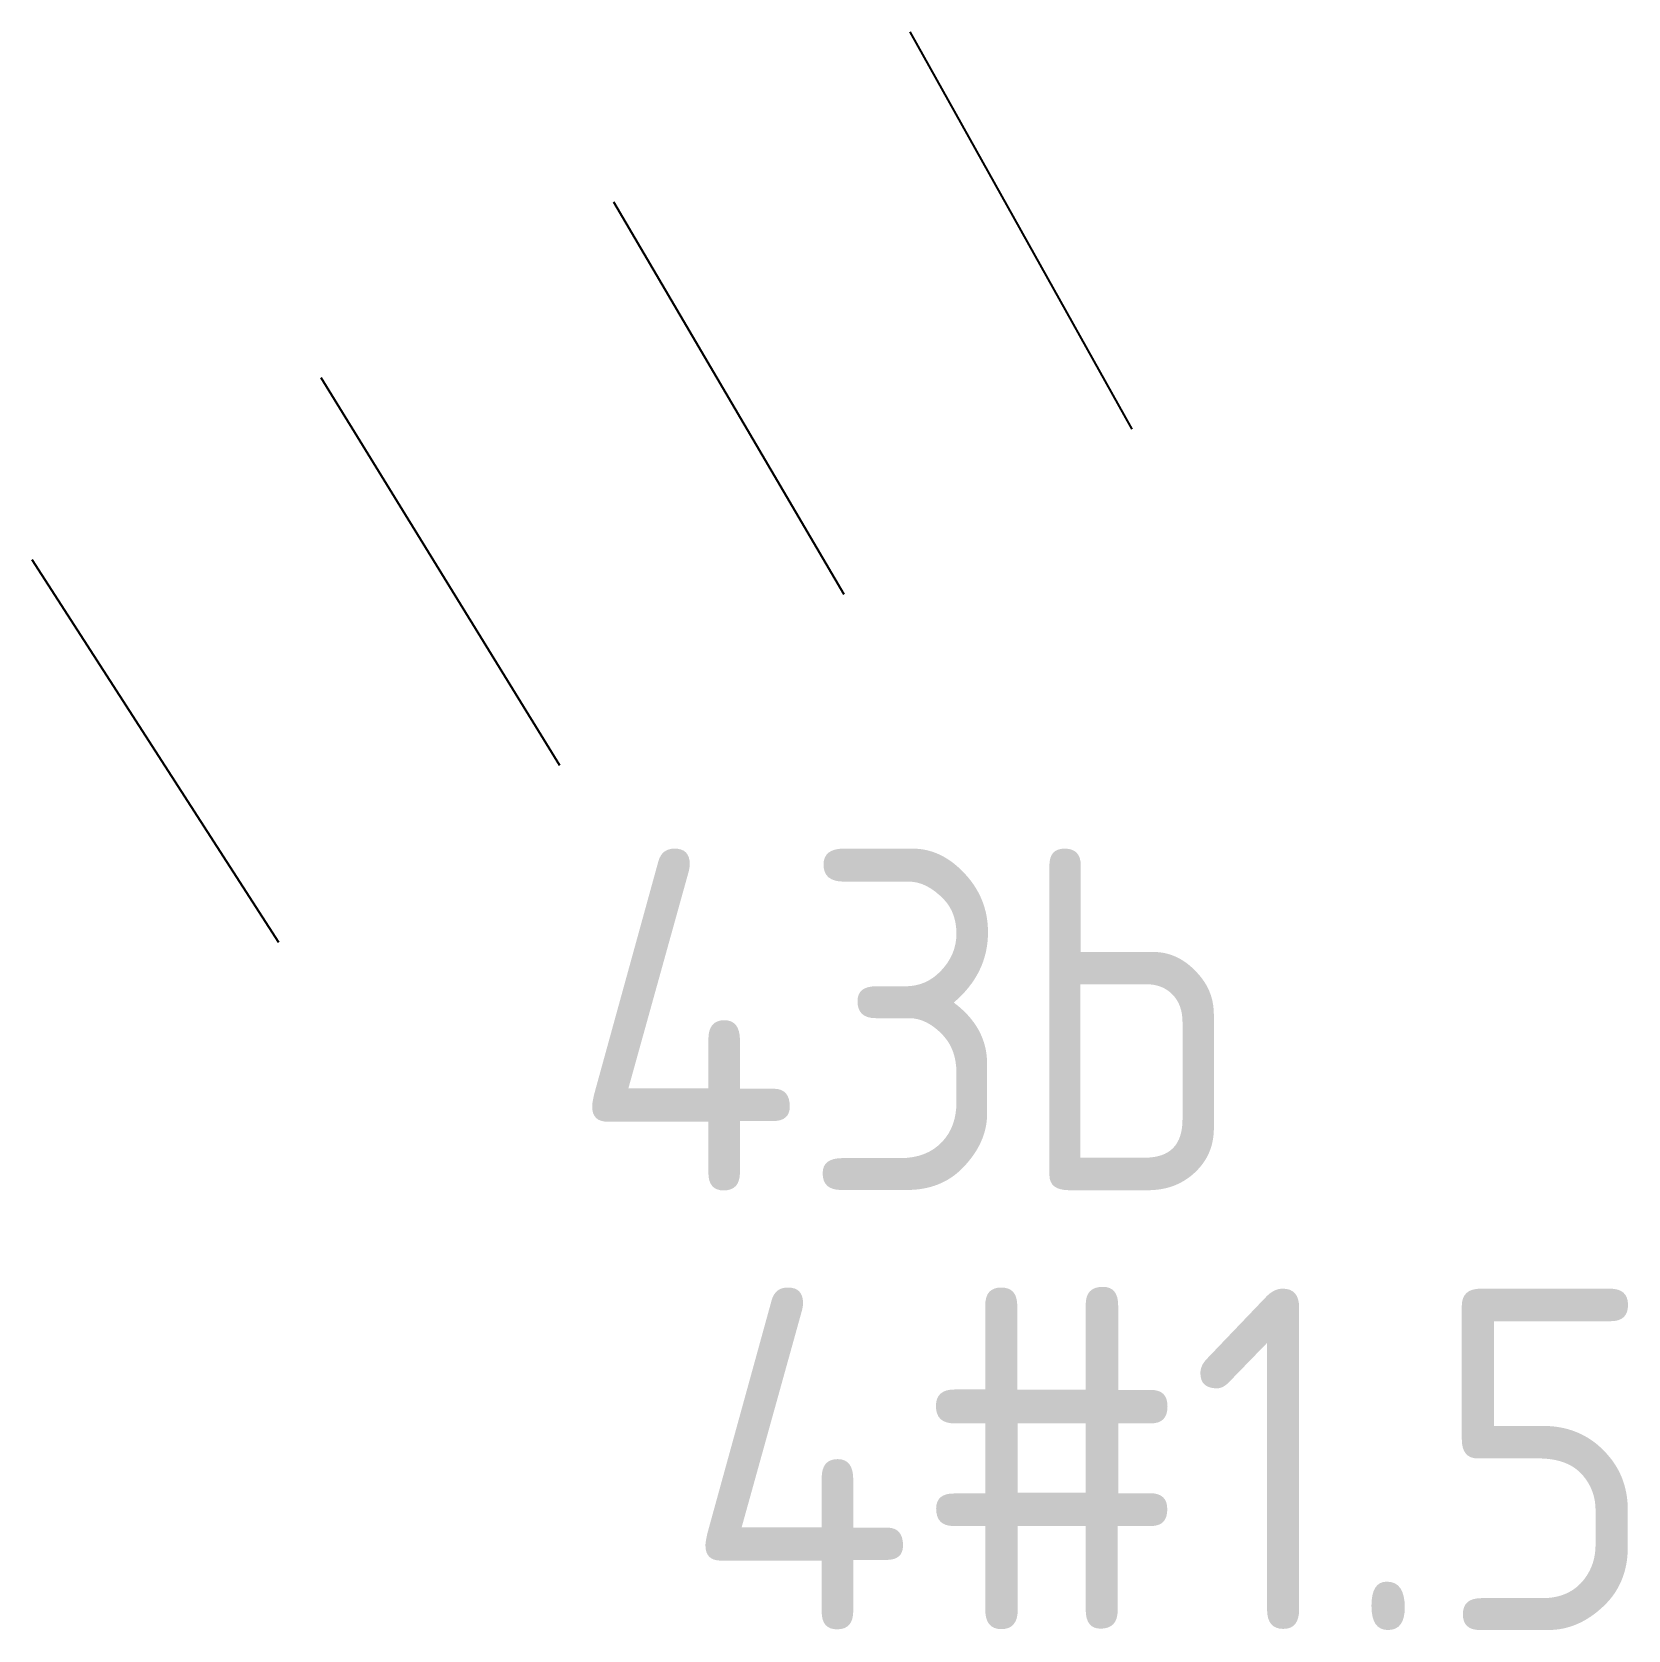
# Model space of a CAD drawing. Header units: metres. Extents: x -45227.997 to -45227.716, y 56425.925 to 56426.206.
import ezdxf
from ezdxf.enums import TextEntityAlignment as Align

# ---------------------------------------------------------------- set-up
doc = ezdxf.new("R2010")
doc.units = ezdxf.units.M
doc.layers.add('FIAÇÃO_COMERCIAL', color=1, linetype='Continuous')
doc.styles.get("Standard").update_dxf_attribs({"font": 'isocp.shx'})

msp = doc.modelspace()

# ---------------------------------------------------------------- linework, layer by layer
at = {"layer": 'FIAÇÃO_COMERCIAL'}
for p, q in [((-45227.84235, 56426.2058), (-45227.80329, 56426.13598)), ((-45227.8944, 56426.17597), (-45227.85391, 56426.10697)), ((-45227.94583, 56426.14507), (-45227.90392, 56426.07692)), ((-45227.99661, 56426.11311), (-45227.95331, 56426.04584))]:
    msp.add_line(p, q, dxfattribs=at)

# ---------------------------------------------------------------- texts
for s, p in [('43b', (-45227.84294, 56426.03207)), ('4#1.5', (-45227.79659, 56425.95493))]:
    msp.add_text(s, height=0.06, dxfattribs=at).set_placement(p, align=Align.MIDDLE_CENTER)

doc.saveas('drawing.dxf')
